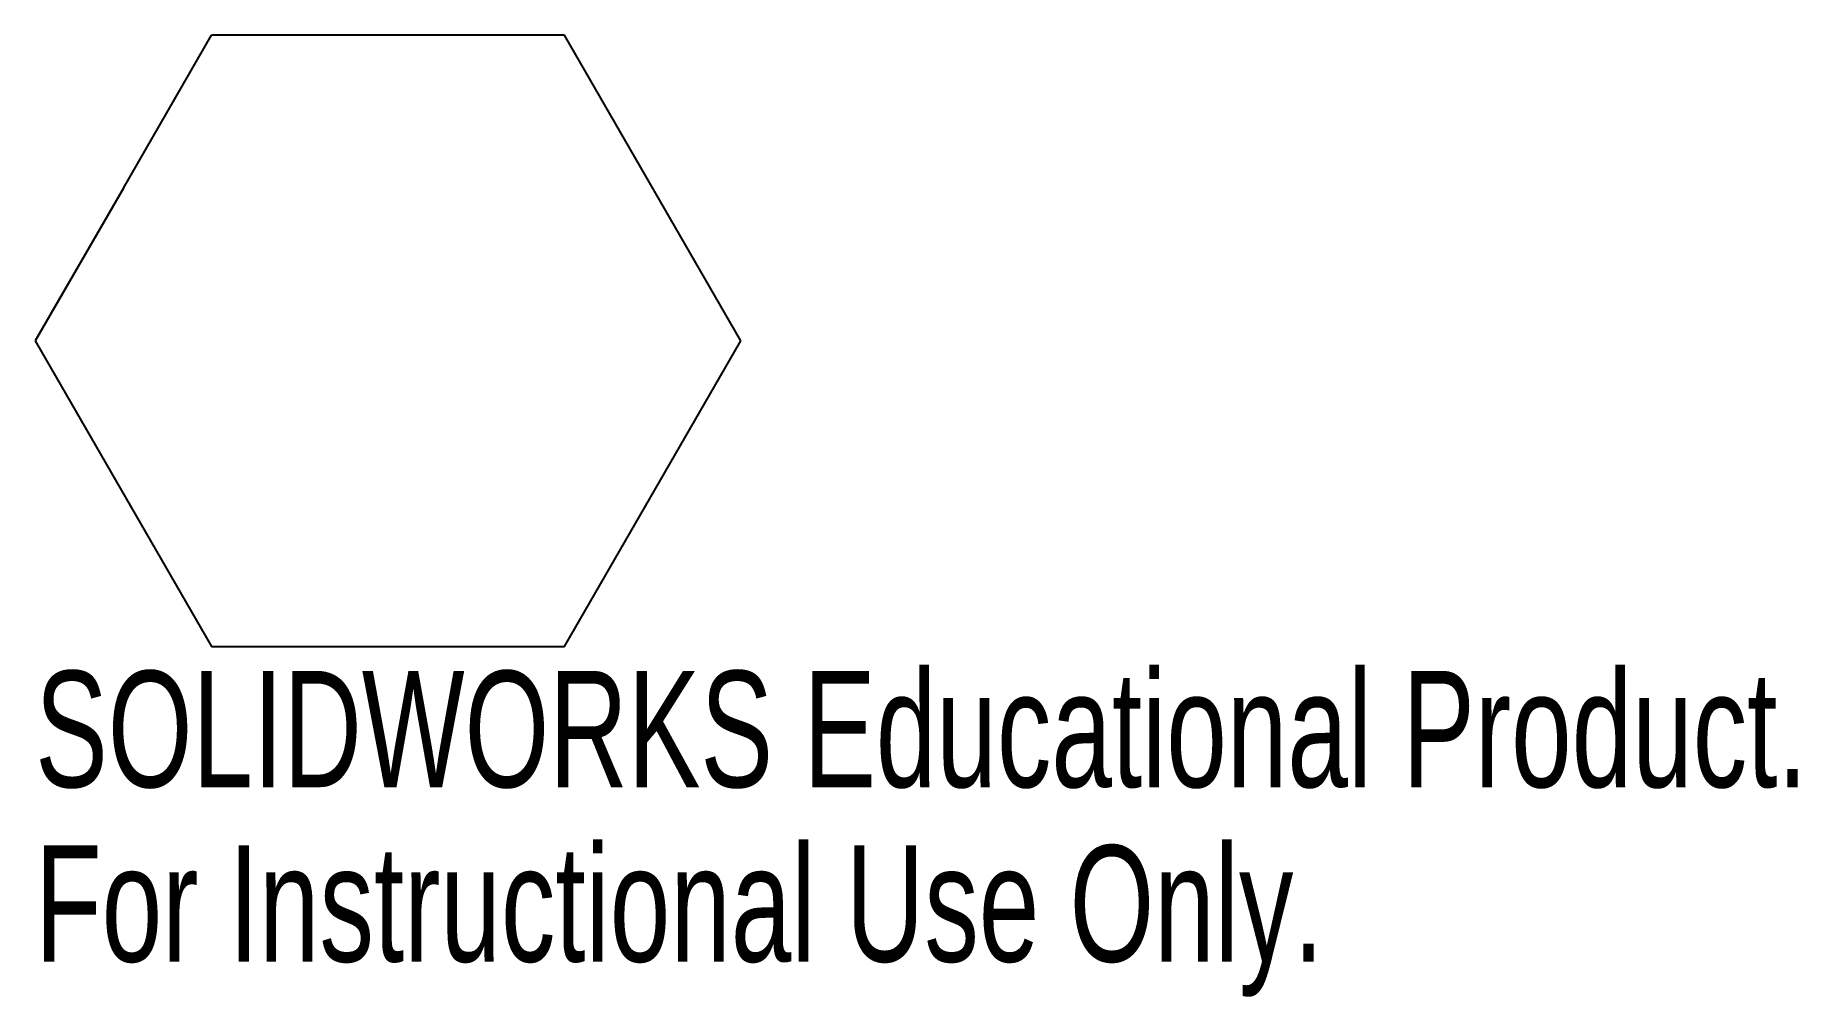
# Model space of a CAD drawing. Header units: inches. Extents: x -0.58 to 2.31, y -1.07 to 0.5.
import ezdxf

# ---------------------------------------------------------------- set-up
doc = ezdxf.new("R2010")
doc.units = ezdxf.units.IN
doc.header["$MEASUREMENT"] = 0
doc.styles.add('SLDTEXTSTYLE0', font='TXT', dxfattribs={"width": 0.7})

msp = doc.modelspace()

# ---------------------------------------------------------------- linework, layer by layer
at = {"color": 7, "linetype": 'Continuous'}
for p, q in [((-0.433, 0.25), (-0.2887, 0.5)), ((0.2887, 0.5), (-0.2887, 0.5)), ((0.5774, 0), (0.2887, 0.5)), ((-0.433, 0.25), (-0.5774, 0)), ((-0.5774, 0), (-0.2887, -0.5)), ((0.2887, -0.5), (0.5774, 0)), ((-0.2887, -0.5), (0.2887, -0.5))]:
    msp.add_line(p, q, dxfattribs=at)

# ---------------------------------------------------------------- texts
at = {"color": 7, "linetype": 'Continuous', "char_height": 0.1903, "attachment_point": 1, "style": 'SLDTEXTSTYLE0'}
for s, insert in [('SOLIDWORKS Educational Product.', (-0.5774, -0.5401)), ('For Instructional Use Only.', (-0.5774, -0.8256))]:
    msp.add_mtext(s, dxfattribs=dict(at, insert=insert))

doc.saveas('drawing.dxf')
